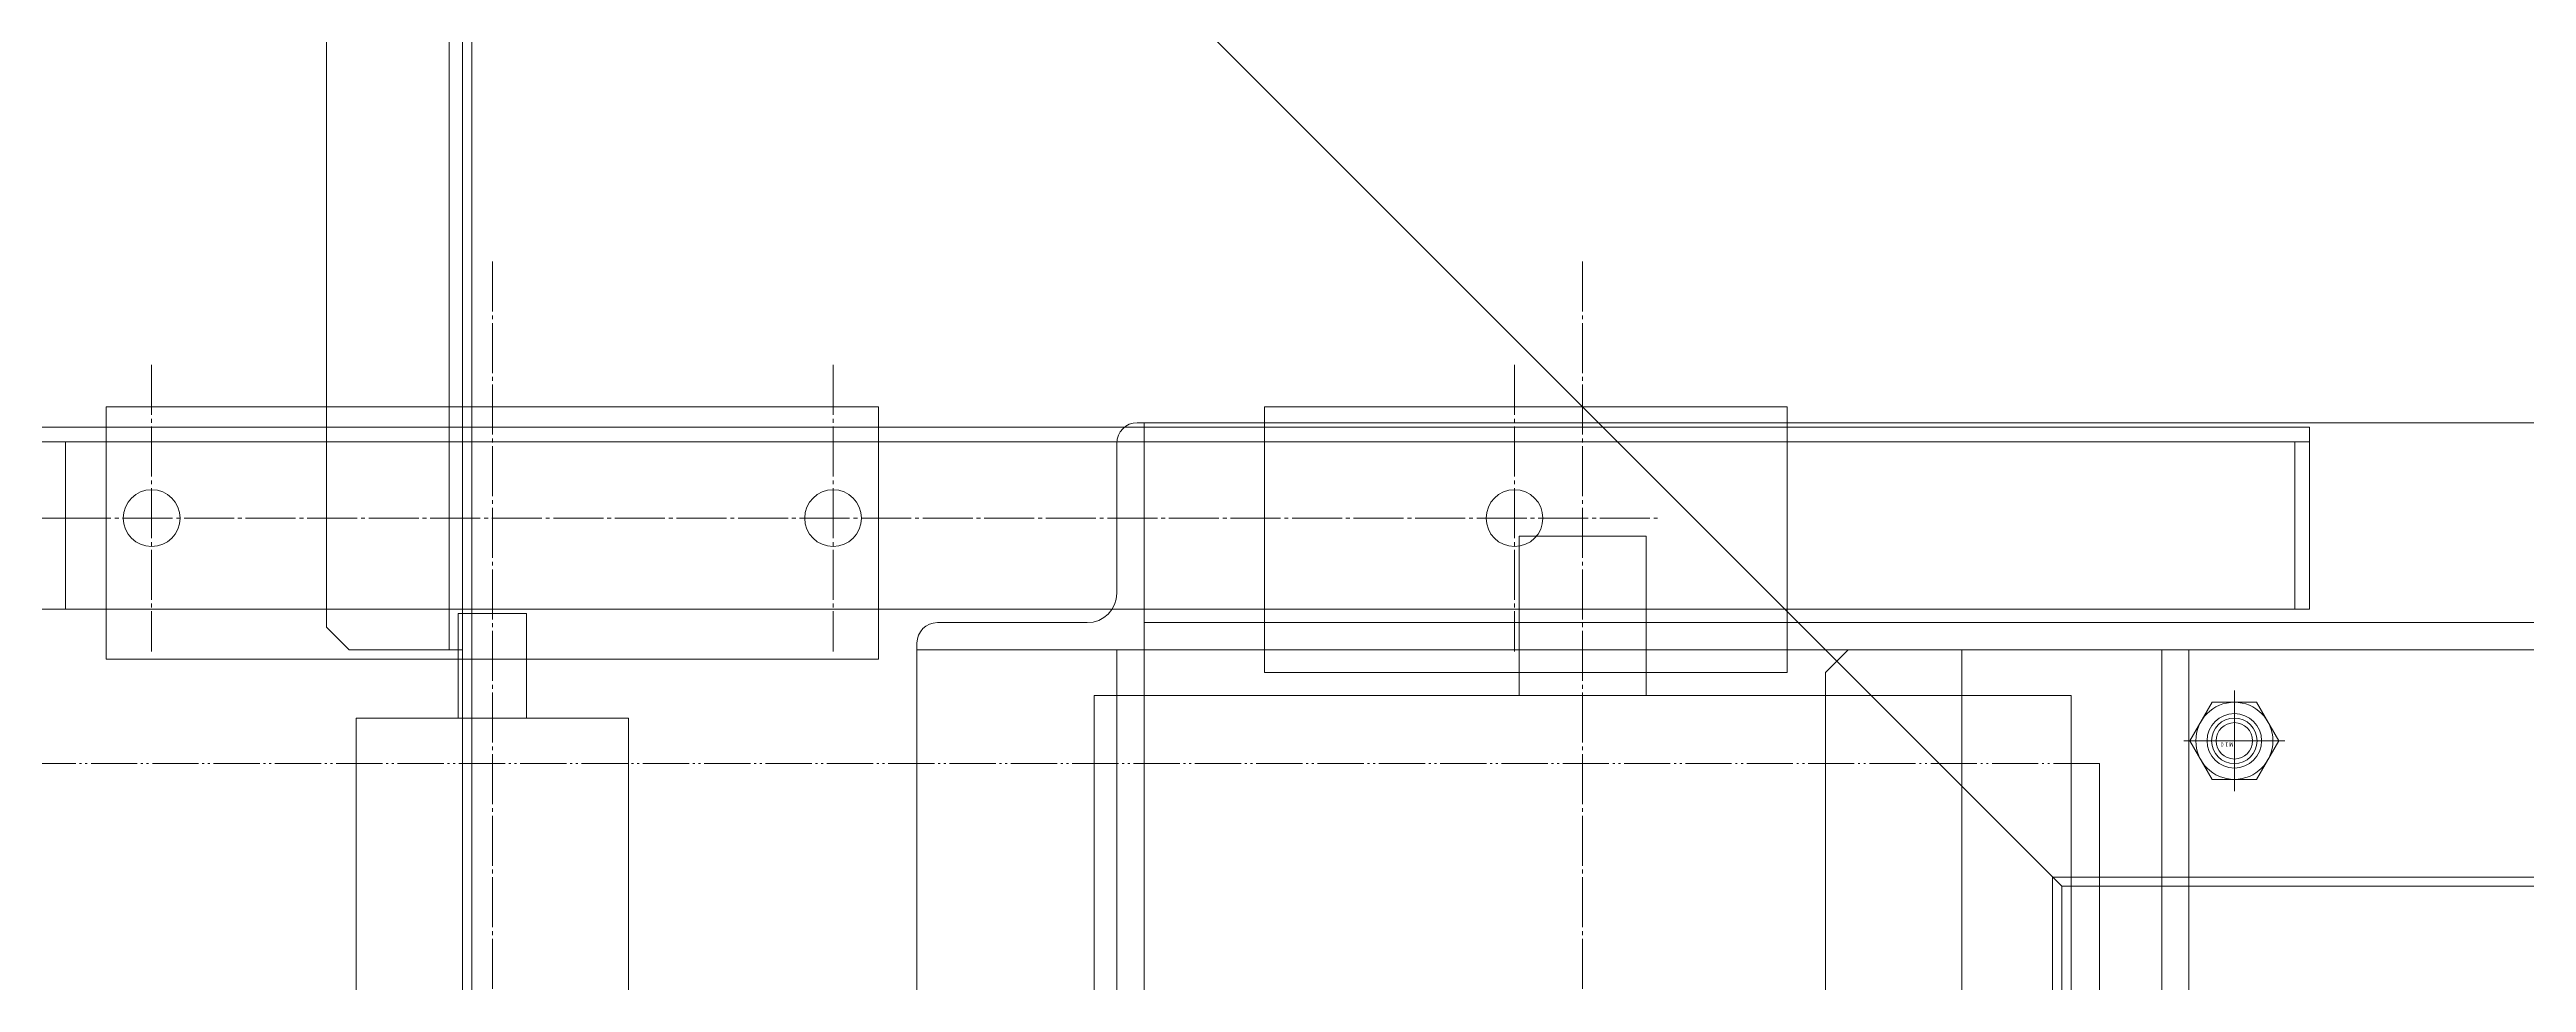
# Model space of a CAD drawing. Units: millimetres at full size. Extents: x -21196 to 21204, y -11807 to 11807.
# Drawn here: x -7791 to -7245, y 267 to 472 of the extents above; entities that cross this region are included whole.
import ezdxf
from ezdxf.enums import TextEntityAlignment as Align

# ---------------------------------------------------------------- set-up
doc = ezdxf.new("R2010")
doc.units = ezdxf.units.MM
doc.header["$LTSCALE"] = 0.5
doc.linetypes.add('USER3', pattern=[26.999999, 20.299999, -1.7, 0.8, -1.7, 0.8, -1.7])
doc.linetypes.add('USER4', pattern=[27.1, 22, -1.7, 1.7, -1.7])
doc.layers.add('1-0_設備-5(241129配置図菊池追記(立面図).jww)(機器配置図 260128.dwg)', color=7, linetype='Continuous', lineweight=9)
doc.styles.add('ＭＳ ゴシック', font='')
doc.styles.get('ＭＳ ゴシック').set_extended_font_data('MS Gothic')

msp = doc.modelspace()

# ---------------------------------------------------------------- linework, layer by layer
at = {"layer": '1-0_設備-5(241129配置図菊池追記(立面図).jww)(機器配置図 260128.dwg)'}
for p, q in [((-7702.5977, 639.8529), (-7702.5977, 339.8529)), ((-7697.5977, 637.8529), (-7347.5977, 287.8529)), ((-7778.0566, 393.3529), (-7778.0566, 337.8529)), ((-7778.0566, 393.3529), (-7608.0566, 393.3529)), ((-7608.0566, 393.3529), (-7608.0566, 337.8529)), ((-7523.0566, 393.3529), (-7523.0566, 334.8529)), ((-7523.0566, 393.3529), (-7408.0566, 393.3529)), ((-7408.0566, 393.3529), (-7408.0566, 334.8529)), ((-7793.0566, 388.8529), (-7293.0566, 388.8529)), ((-7551.0977, 389.8529), (-7549.5977, 389.8529)), ((-7549.5977, 339.8529), (-7549.5977, 389.8529)), ((-7293.0566, 388.8529), (-7293.0566, 348.8529)), ((-7793.0566, 385.6529), (-7293.0566, 385.6529)), ((-7787.0566, 348.8529), (-7787.0566, 385.6529)), ((-7555.5977, 385.3529), (-7555.5977, 352.3529)), ((-7296.2566, 385.6529), (-7296.2566, 348.8529)), ((-7467.0566, 364.8529), (-7467.0566, 329.8529)), ((-7439.0566, 364.8529), (-7467.0566, 364.8529)), ((-7439.0566, 364.8529), (-7439.0566, 329.8529)), ((-7793.0566, 348.8529), (-7293.0566, 348.8529)), ((-7685.5566, 347.8529), (-7700.5566, 347.8529)), ((-7700.5566, 347.8529), (-7700.5566, 324.8529)), ((-7685.5566, 347.8529), (-7685.5566, 324.8529)), ((-7562.0977, 345.8529), (-7595.0977, 345.8529)), ((-6999.5977, 345.8529), (-7549.5977, 345.8529)), ((-7599.5977, 341.3529), (-7599.5977, 339.8529)), ((-7549.5977, 339.8529), (-7599.5977, 339.8529)), ((-7555.5977, -60.1471), (-7555.5977, 339.8529)), ((-7325.5977, -60.1471), (-7325.5977, 339.8529)), ((-7608.0566, 337.8529), (-7778.0566, 337.8529)), ((-7408.0566, 334.8529), (-7523.0566, 334.8529)), ((-7345.5566, 329.8529), (-7560.5566, 329.8529)), ((-7560.5566, 329.8529), (-7560.5566, 139.8529)), ((-7345.5566, 329.8529), (-7345.5566, 139.8529)), ((-7663.0566, 324.8529), (-7723.0566, 324.8529)), ((-7723.0566, 324.8529), (-7723.0566, 139.8529)), ((-7663.0566, 324.8529), (-7663.0566, 139.8529)), ((-7304.6977, 311.3659), (-7299.7977, 319.8529)), ((-7339.2566, 314.8529), (-7339.2566, 139.8529)), ((-7304.6977, 311.3659), (-7314.4977, 311.3659))]:
    msp.add_line(p, q, dxfattribs=at)
at = {"layer": '1-0_設備-5(241129配置図菊池追記(立面図).jww)(機器配置図 260128.dwg)', "linetype": 'USER4'}
for p, q in [((-7693.0566, 425.3209), (-7693.0566, 139.8529)), ((-7453.0566, 425.3209), (-7453.0566, 139.8529)), ((-7768.0566, 402.5499), (-7768.0566, 339.4985)), ((-7618.0566, 402.5499), (-7618.0566, 339.4985)), ((-7468.0566, 402.5499), (-7468.0566, 339.4985)), ((-7782.0515, 368.8529), (-7824.6328, 368.8529)), ((-7788.0145, 368.8529), (-7436.254, 368.8529)), ((-7309.5977, 330.9566), (-7309.5977, 308.7491)), ((-7309.5977, 309.8529), (-7309.5977, 329.8529)), ((-7309.5977, 309.8529), (-7309.5977, 329.8529)), ((-7320.7015, 319.8529), (-7298.494, 319.8529)), ((-7299.5977, 319.8529), (-7319.5977, 319.8529)), ((-7319.5977, 319.8529), (-7299.5977, 319.8529))]:
    msp.add_line(p, q, dxfattribs=at)
at = {"layer": '1-0_設備-5(241129配置図菊池追記(立面図).jww)(機器配置図 260128.dwg)', "linetype": 'USER3'}
msp.add_line((-7339.2566, 314.8529), (-15783.1389, 314.8529), dxfattribs=at)
at = {"layer": '1-0_設備-5(241129配置図菊池追記(立面図).jww)(機器配置図 260128.dwg)'}
for points in [[(-7699.5977, 339.8529), (-7724.5977, 339.8529), (-7729.5977, 344.8529), (-7729.5977, 639.8529), (-7699.5977, 639.8529), (-7699.5977, -360.1471), (-7729.5977, -360.1471), (-7729.5977, -65.1471), (-7724.5977, -60.1471), (-7699.5977, -60.1471)], [(-7314.4977, 328.3399), (-7319.3977, 319.8529), (-7314.4977, 311.3659)], [(-7299.7977, 319.8529), (-7304.6977, 328.3399), (-7314.4977, 328.3399)]]:
    msp.add_lwpolyline(points, dxfattribs=at)
for points in [[(-7699.5977, 639.8529), (-6699.5977, 639.8529), (-6699.5977, -360.1471), (-7699.5977, -360.1471)], [(-7697.5977, 637.8529), (-6701.5977, 637.8529), (-6701.5977, -358.1471), (-7697.5977, -358.1471)], [(-6999.5977, 389.8528), (-7549.5977, 389.8528), (-7549.5977, 339.8529), (-6999.5977, 339.8529)], [(-7549.5977, -60.1471), (-7599.5977, -60.1471), (-7599.5977, 339.8529), (-7549.5977, 339.8529)], [(-7004.5977, 339.8529), (-7394.5977, 339.8529), (-7399.5977, 334.8529), (-7399.5977, -55.1471), (-7394.5977, -60.1471), (-7004.5977, -60.1471), (-6999.5977, -55.1471), (-6999.5977, 334.8529)], [(-7394.5977, 339.8529), (-7004.5977, 339.8529), (-6999.5977, 334.8529), (-6999.5977, -55.1471), (-7004.5977, -60.1471), (-7394.5977, -60.1471), (-7399.5977, -55.1471), (-7399.5977, 334.8529)], [(-7319.5977, -60.1471), (-7369.5977, -60.1471), (-7369.5977, 339.8529), (-7319.5977, 339.8529)], [(-7049.5977, 289.8529), (-7349.5977, 289.8529), (-7349.5977, -10.1471), (-7049.5977, -10.1471)], [(-7349.5977, 289.8529), (-7049.5977, 289.8529), (-7049.5977, -10.1471), (-7349.5977, -10.1471)], [(-7347.5977, 287.8529), (-7051.5977, 287.8529), (-7051.5977, -8.1471), (-7347.5977, -8.1471)], [(-7051.5977, 287.8529), (-7347.5977, 287.8529), (-7347.5977, -8.1471), (-7051.5977, -8.1471)]]:
    msp.add_lwpolyline(points, close=True, dxfattribs=at)
for centre, radius in [((-7768.0566, 368.8529), 6.25), ((-7618.0566, 368.8529), 6.25), ((-7468.0566, 368.8529), 6.25), ((-7309.5977, 319.8529), 8.487), ((-7309.5977, 319.8529), 6), ((-7309.5977, 319.8529), 6), ((-7309.5977, 319.8529), 5), ((-7309.5977, 319.8529), 4)]:
    msp.add_circle(centre, radius, dxfattribs=at)
for centre, radius, start, end in [((-7551.0977, 385.3529), 4.5, 90, 180), ((-7562.0977, 352.3529), 6.5, 270, 0), ((-7595.0977, 341.3529), 4.5, 90, 180)]:
    msp.add_arc(centre, radius, start, end, dxfattribs=at)

# ---------------------------------------------------------------- texts
at = {"layer": '1-0_設備-5(241129配置図菊池追記(立面図).jww)(機器配置図 260128.dwg)', "style": 'ＭＳ ゴシック', "width": 0.8}
msp.add_text('Ｍ１０', height=0.918, rotation=180, dxfattribs=at).set_placement((-7309.7253, 319.7896), align=Align.BOTTOM_LEFT)

doc.saveas('drawing.dxf')
